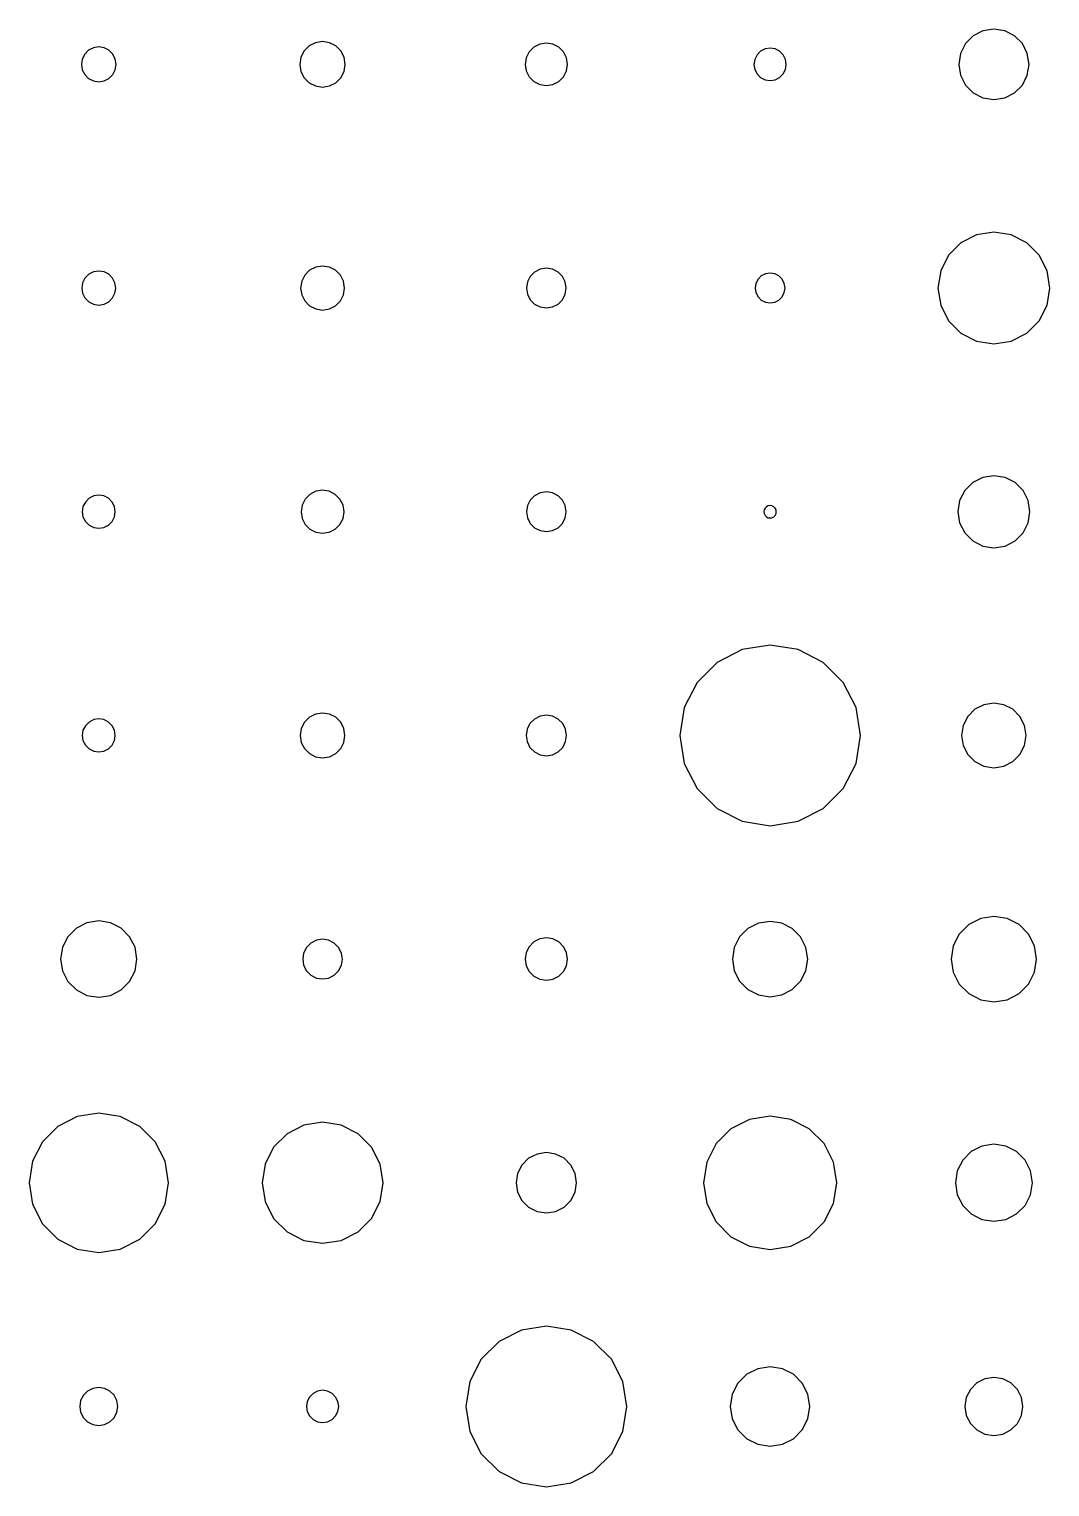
# Model space of a CAD drawing. Header units: metres. Extents: x -318 to 327, y -235 to 244.
# Drawn here: x -82.6 to -0.5, y 122.5 to 239.8 of the extents above; entities that cross this region are included whole.
import ezdxf

# ---------------------------------------------------------------- set-up
doc = ezdxf.new("R2010")
doc.units = ezdxf.units.M

msp = doc.modelspace()

# ---------------------------------------------------------------- linework, layer by layer
for p, q in [((-6.67, 239.29, -415.69), (-7.29, 238.67, -415.69)), ((-5.88, 239.69, -415.69), (-6.67, 239.29, -415.69)), ((-5, 239.83, -415.69), (-5.88, 239.69, -415.69)), ((-4.12, 239.69, -415.69), (-5, 239.83, -415.69)), ((-3.33, 239.29, -415.69), (-4.12, 239.69, -415.69)), ((-2.71, 238.67, -415.69), (-3.33, 239.29, -415.69)), ((-77.82, 238.13, -415.69), (-78.13, 237.82, -415.69)), ((-77.43, 238.33, -415.69), (-77.82, 238.13, -415.69)), ((-77, 238.4, -415.69), (-77.43, 238.33, -415.69)), ((-76.57, 238.33, -415.69), (-77, 238.4, -415.69)), ((-76.18, 238.13, -415.69), (-76.57, 238.33, -415.69)), ((-75.87, 237.82, -415.69), (-76.18, 238.13, -415.69)), ((-60.08, 238.48, -415.69), (-60.48, 238.08, -415.69)), ((-59.57, 238.74, -415.69), (-60.08, 238.48, -415.69)), ((-59, 238.83, -415.69), (-59.57, 238.74, -415.69)), ((-58.43, 238.74, -415.69), (-59, 238.83, -415.69)), ((-57.92, 238.48, -415.69), (-58.43, 238.74, -415.69)), ((-57.52, 238.08, -415.69), (-57.92, 238.48, -415.69)), ((-42, 238.38, -415.69), (-42.38, 238, -415.69)), ((-41.53, 238.62, -415.69), (-42, 238.38, -415.69)), ((-41, 238.7, -415.69), (-41.53, 238.62, -415.69)), ((-40.47, 238.62, -415.69), (-41, 238.7, -415.69)), ((-40, 238.38, -415.69), (-40.47, 238.62, -415.69)), ((-39.62, 238, -415.69), (-40, 238.38, -415.69)), ((-23.4, 238.24, -415.69), (-23.76, 238.05, -415.69)), ((-23, 238.3, -415.69), (-23.4, 238.24, -415.69)), ((-22.6, 238.24, -415.69), (-23, 238.3, -415.69)), ((-22.24, 238.05, -415.69), (-22.6, 238.24, -415.69)), ((-7.29, 238.67, -415.69), (-7.69, 237.88, -415.69)), ((-2.31, 237.88, -415.69), (-2.71, 238.67, -415.69)), ((-78.33, 237.43, -415.69), (-78.4, 237, -415.69)), ((-78.4, 237, -415.69), (-78.33, 236.57, -415.69)), ((-78.13, 237.82, -415.69), (-78.33, 237.43, -415.69)), ((-75.67, 237.43, -415.69), (-75.87, 237.82, -415.69)), ((-75.6, 237, -415.69), (-75.67, 237.43, -415.69)), ((-75.67, 236.57, -415.69), (-75.6, 237, -415.69)), ((-60.74, 237.57, -415.69), (-60.83, 237, -415.69)), ((-60.83, 237, -415.69), (-60.74, 236.43, -415.69)), ((-60.48, 238.08, -415.69), (-60.74, 237.57, -415.69)), ((-57.26, 237.57, -415.69), (-57.52, 238.08, -415.69)), ((-57.17, 237, -415.69), (-57.26, 237.57, -415.69)), ((-57.26, 236.43, -415.69), (-57.17, 237, -415.69)), ((-42.62, 237.53, -415.69), (-42.7, 237, -415.69)), ((-42.7, 237, -415.69), (-42.62, 236.47, -415.69)), ((-42.38, 238, -415.69), (-42.62, 237.53, -415.69)), ((-39.38, 237.53, -415.69), (-39.62, 238, -415.69)), ((-39.3, 237, -415.69), (-39.38, 237.53, -415.69)), ((-39.38, 236.47, -415.69), (-39.3, 237, -415.69)), ((-24.24, 237.4, -415.69), (-24.3, 237, -415.69)), ((-24.3, 237, -415.69), (-24.24, 236.6, -415.69)), ((-24.05, 237.76, -415.69), (-24.24, 237.4, -415.69)), ((-23.76, 238.05, -415.69), (-24.05, 237.76, -415.69)), ((-21.95, 237.76, -415.69), (-22.24, 238.05, -415.69)), ((-21.76, 237.4, -415.69), (-21.95, 237.76, -415.69)), ((-21.7, 237, -415.69), (-21.76, 237.4, -415.69)), ((-21.76, 236.6, -415.69), (-21.7, 237, -415.69)), ((-7.69, 237.88, -415.69), (-7.83, 237, -415.69)), ((-7.83, 237, -415.69), (-7.69, 236.12, -415.69)), ((-2.17, 237, -415.69), (-2.31, 237.88, -415.69)), ((-2.31, 236.12, -415.69), (-2.17, 237, -415.69)), ((-78.33, 236.57, -415.69), (-78.13, 236.18, -415.69)), ((-78.13, 236.18, -415.69), (-77.82, 235.87, -415.69)), ((-77.82, 235.87, -415.69), (-77.43, 235.67, -415.69)), ((-76.57, 235.67, -415.69), (-76.18, 235.87, -415.69)), ((-76.18, 235.87, -415.69), (-75.87, 236.18, -415.69)), ((-75.87, 236.18, -415.69), (-75.67, 236.57, -415.69)), ((-60.74, 236.43, -415.69), (-60.48, 235.92, -415.69)), ((-60.48, 235.92, -415.69), (-60.08, 235.52, -415.69)), ((-57.92, 235.52, -415.69), (-57.52, 235.92, -415.69)), ((-57.52, 235.92, -415.69), (-57.26, 236.43, -415.69)), ((-42.62, 236.47, -415.69), (-42.38, 236, -415.69)), ((-42.38, 236, -415.69), (-42, 235.62, -415.69)), ((-40, 235.62, -415.69), (-39.62, 236, -415.69)), ((-39.62, 236, -415.69), (-39.38, 236.47, -415.69)), ((-24.24, 236.6, -415.69), (-24.05, 236.24, -415.69)), ((-24.05, 236.24, -415.69), (-23.76, 235.95, -415.69)), ((-23.76, 235.95, -415.69), (-23.4, 235.76, -415.69)), ((-22.6, 235.76, -415.69), (-22.24, 235.95, -415.69)), ((-22.24, 235.95, -415.69), (-21.95, 236.24, -415.69)), ((-21.95, 236.24, -415.69), (-21.76, 236.6, -415.69)), ((-7.69, 236.12, -415.69), (-7.29, 235.33, -415.69)), ((-2.71, 235.33, -415.69), (-2.31, 236.12, -415.69)), ((-77.43, 235.67, -415.69), (-77, 235.6, -415.69)), ((-77, 235.6, -415.69), (-76.57, 235.67, -415.69)), ((-60.08, 235.52, -415.69), (-59.57, 235.26, -415.69)), ((-59.57, 235.26, -415.69), (-59, 235.17, -415.69)), ((-59, 235.17, -415.69), (-58.43, 235.26, -415.69)), ((-58.43, 235.26, -415.69), (-57.92, 235.52, -415.69)), ((-42, 235.62, -415.69), (-41.53, 235.38, -415.69)), ((-41.53, 235.38, -415.69), (-41, 235.3, -415.69)), ((-41, 235.3, -415.69), (-40.47, 235.38, -415.69)), ((-40.47, 235.38, -415.69), (-40, 235.62, -415.69)), ((-23.4, 235.76, -415.69), (-23, 235.7, -415.69)), ((-23, 235.7, -415.69), (-22.6, 235.76, -415.69)), ((-7.29, 235.33, -415.69), (-6.67, 234.71, -415.69)), ((-6.67, 234.71, -415.69), (-5.88, 234.31, -415.69)), ((-4.12, 234.31, -415.69), (-3.33, 234.71, -415.69)), ((-3.33, 234.71, -415.69), (-2.71, 235.33, -415.69)), ((-5.88, 234.31, -415.69), (-5, 234.17, -415.69)), ((-5, 234.17, -415.69), (-4.12, 234.31, -415.69)), ((-6.39, 223.28, -415.69), (-7.65, 222.64, -415.69)), ((-5, 223.5, -415.69), (-6.39, 223.28, -415.69)), ((-3.61, 223.28, -415.69), (-5, 223.5, -415.69)), ((-2.35, 222.64, -415.69), (-3.61, 223.28, -415.69)), ((-7.65, 222.64, -415.69), (-8.64, 221.65, -415.69)), ((-1.36, 221.65, -415.69), (-2.35, 222.64, -415.69)), ((-59.55, 220.68, -415.69), (-60.04, 220.43, -415.69)), ((-59, 220.77, -415.69), (-59.55, 220.68, -415.69)), ((-58.45, 220.68, -415.69), (-59, 220.77, -415.69)), ((-57.96, 220.43, -415.69), (-58.45, 220.68, -415.69)), ((-41, 220.6, -415.69), (-41.49, 220.52, -415.69)), ((-40.51, 220.52, -415.69), (-41, 220.6, -415.69)), ((-8.64, 221.65, -415.69), (-9.28, 220.39, -415.69)), ((-0.72, 220.39, -415.69), (-1.36, 221.65, -415.69)), ((-78.3, 219.42, -415.69), (-78.37, 219, -415.69)), ((-78.11, 219.8, -415.69), (-78.3, 219.42, -415.69)), ((-77.8, 220.11, -415.69), (-78.11, 219.8, -415.69)), ((-77.42, 220.3, -415.69), (-77.8, 220.11, -415.69)), ((-77, 220.37, -415.69), (-77.42, 220.3, -415.69)), ((-76.58, 220.3, -415.69), (-77, 220.37, -415.69)), ((-76.2, 220.11, -415.69), (-76.58, 220.3, -415.69)), ((-75.89, 219.8, -415.69), (-76.2, 220.11, -415.69)), ((-75.7, 219.42, -415.69), (-75.89, 219.8, -415.69)), ((-75.63, 219, -415.69), (-75.7, 219.42, -415.69)), ((-60.68, 219.55, -415.69), (-60.77, 219, -415.69)), ((-60.43, 220.04, -415.69), (-60.68, 219.55, -415.69)), ((-60.04, 220.43, -415.69), (-60.43, 220.04, -415.69)), ((-57.57, 220.04, -415.69), (-57.96, 220.43, -415.69)), ((-57.32, 219.55, -415.69), (-57.57, 220.04, -415.69)), ((-57.23, 219, -415.69), (-57.32, 219.55, -415.69)), ((-42.52, 219.49, -415.69), (-42.6, 219, -415.69)), ((-42.29, 219.94, -415.69), (-42.52, 219.49, -415.69)), ((-41.94, 220.29, -415.69), (-42.29, 219.94, -415.69)), ((-41.49, 220.52, -415.69), (-41.94, 220.29, -415.69)), ((-40.06, 220.29, -415.69), (-40.51, 220.52, -415.69)), ((-39.71, 219.94, -415.69), (-40.06, 220.29, -415.69)), ((-39.48, 219.49, -415.69), (-39.71, 219.94, -415.69)), ((-39.4, 219, -415.69), (-39.48, 219.49, -415.69)), ((-24.14, 219.37, -415.69), (-24.2, 219, -415.69)), ((-23.97, 219.71, -415.69), (-24.14, 219.37, -415.69)), ((-23.71, 219.97, -415.69), (-23.97, 219.71, -415.69)), ((-23.37, 220.14, -415.69), (-23.71, 219.97, -415.69)), ((-23, 220.2, -415.69), (-23.37, 220.14, -415.69)), ((-22.63, 220.14, -415.69), (-23, 220.2, -415.69)), ((-22.29, 219.97, -415.69), (-22.63, 220.14, -415.69)), ((-22.03, 219.71, -415.69), (-22.29, 219.97, -415.69)), ((-21.86, 219.37, -415.69), (-22.03, 219.71, -415.69)), ((-21.8, 219, -415.69), (-21.86, 219.37, -415.69)), ((-9.28, 220.39, -415.69), (-9.5, 219, -415.69)), ((-0.5, 219, -415.69), (-0.72, 220.39, -415.69)), ((-78.37, 219, -415.69), (-78.3, 218.58, -415.69)), ((-78.3, 218.58, -415.69), (-78.11, 218.2, -415.69)), ((-78.11, 218.2, -415.69), (-77.8, 217.89, -415.69)), ((-76.2, 217.89, -415.69), (-75.89, 218.2, -415.69)), ((-75.89, 218.2, -415.69), (-75.7, 218.58, -415.69)), ((-75.7, 218.58, -415.69), (-75.63, 219, -415.69)), ((-60.77, 219, -415.69), (-60.68, 218.45, -415.69)), ((-60.68, 218.45, -415.69), (-60.43, 217.96, -415.69)), ((-57.57, 217.96, -415.69), (-57.32, 218.45, -415.69)), ((-57.32, 218.45, -415.69), (-57.23, 219, -415.69)), ((-42.6, 219, -415.69), (-42.52, 218.51, -415.69)), ((-42.52, 218.51, -415.69), (-42.29, 218.06, -415.69)), ((-39.71, 218.06, -415.69), (-39.48, 218.51, -415.69)), ((-39.48, 218.51, -415.69), (-39.4, 219, -415.69)), ((-24.2, 219, -415.69), (-24.14, 218.63, -415.69)), ((-24.14, 218.63, -415.69), (-23.97, 218.29, -415.69)), ((-23.97, 218.29, -415.69), (-23.71, 218.03, -415.69)), ((-22.29, 218.03, -415.69), (-22.03, 218.29, -415.69)), ((-22.03, 218.29, -415.69), (-21.86, 218.63, -415.69)), ((-21.86, 218.63, -415.69), (-21.8, 219, -415.69)), ((-9.5, 219, -415.69), (-9.28, 217.61, -415.69)), ((-0.72, 217.61, -415.69), (-0.5, 219, -415.69)), ((-77.8, 217.89, -415.69), (-77.42, 217.7, -415.69)), ((-77.42, 217.7, -415.69), (-77, 217.63, -415.69)), ((-77, 217.63, -415.69), (-76.58, 217.7, -415.69)), ((-76.58, 217.7, -415.69), (-76.2, 217.89, -415.69)), ((-60.43, 217.96, -415.69), (-60.04, 217.57, -415.69)), ((-60.04, 217.57, -415.69), (-59.55, 217.32, -415.69)), ((-59.55, 217.32, -415.69), (-59, 217.23, -415.69)), ((-59, 217.23, -415.69), (-58.45, 217.32, -415.69)), ((-58.45, 217.32, -415.69), (-57.96, 217.57, -415.69)), ((-57.96, 217.57, -415.69), (-57.57, 217.96, -415.69)), ((-42.29, 218.06, -415.69), (-41.94, 217.71, -415.69)), ((-41.94, 217.71, -415.69), (-41.49, 217.48, -415.69)), ((-41.49, 217.48, -415.69), (-41, 217.4, -415.69)), ((-41, 217.4, -415.69), (-40.51, 217.48, -415.69)), ((-40.51, 217.48, -415.69), (-40.06, 217.71, -415.69)), ((-40.06, 217.71, -415.69), (-39.71, 218.06, -415.69)), ((-23.71, 218.03, -415.69), (-23.37, 217.86, -415.69)), ((-23.37, 217.86, -415.69), (-23, 217.8, -415.69)), ((-23, 217.8, -415.69), (-22.63, 217.86, -415.69)), ((-22.63, 217.86, -415.69), (-22.29, 218.03, -415.69)), ((-9.28, 217.61, -415.69), (-8.64, 216.35, -415.69)), ((-1.36, 216.35, -415.69), (-0.72, 217.61, -415.69)), ((-8.64, 216.35, -415.69), (-7.65, 215.36, -415.69)), ((-2.35, 215.36, -415.69), (-1.36, 216.35, -415.69)), ((-7.65, 215.36, -415.69), (-6.39, 214.72, -415.69)), ((-6.39, 214.72, -415.69), (-5, 214.5, -415.69)), ((-5, 214.5, -415.69), (-3.61, 214.72, -415.69)), ((-3.61, 214.72, -415.69), (-2.35, 215.36, -415.69)), ((-6.7, 203.35, -415.69), (-7.35, 202.7, -415.69)), ((-5.9, 203.76, -415.69), (-6.7, 203.35, -415.69)), ((-5, 203.9, -415.69), (-5.9, 203.76, -415.69)), ((-4.1, 203.76, -415.69), (-5, 203.9, -415.69)), ((-3.3, 203.35, -415.69), (-4.1, 203.76, -415.69)), ((-2.65, 202.7, -415.69), (-3.3, 203.35, -415.69)), ((-78.08, 201.78, -415.69), (-78.27, 201.41, -415.69)), ((-77.78, 202.08, -415.69), (-78.08, 201.78, -415.69)), ((-77.41, 202.27, -415.69), (-77.78, 202.08, -415.69)), ((-77, 202.33, -415.69), (-77.41, 202.27, -415.69)), ((-76.59, 202.27, -415.69), (-77, 202.33, -415.69)), ((-76.22, 202.08, -415.69), (-76.59, 202.27, -415.69)), ((-75.92, 201.78, -415.69), (-76.22, 202.08, -415.69)), ((-75.73, 201.41, -415.69), (-75.92, 201.78, -415.69)), ((-60.4, 202.02, -415.69), (-60.65, 201.54, -415.69)), ((-60.02, 202.4, -415.69), (-60.4, 202.02, -415.69)), ((-59.54, 202.65, -415.69), (-60.02, 202.4, -415.69)), ((-59, 202.73, -415.69), (-59.54, 202.65, -415.69)), ((-58.46, 202.65, -415.69), (-59, 202.73, -415.69)), ((-57.98, 202.4, -415.69), (-58.46, 202.65, -415.69)), ((-57.6, 202.02, -415.69), (-57.98, 202.4, -415.69)), ((-57.35, 201.54, -415.69), (-57.6, 202.02, -415.69)), ((-42.29, 201.94, -415.69), (-42.52, 201.49, -415.69)), ((-41.94, 202.29, -415.69), (-42.29, 201.94, -415.69)), ((-41.49, 202.52, -415.69), (-41.94, 202.29, -415.69)), ((-41, 202.6, -415.69), (-41.49, 202.52, -415.69)), ((-40.51, 202.52, -415.69), (-41, 202.6, -415.69)), ((-40.06, 202.29, -415.69), (-40.51, 202.52, -415.69)), ((-39.71, 201.94, -415.69), (-40.06, 202.29, -415.69)), ((-39.48, 201.49, -415.69), (-39.71, 201.94, -415.69)), ((-7.76, 201.9, -415.69), (-7.9, 201, -415.69)), ((-7.35, 202.7, -415.69), (-7.76, 201.9, -415.69)), ((-2.24, 201.9, -415.69), (-2.65, 202.7, -415.69)), ((-2.1, 201, -415.69), (-2.24, 201.9, -415.69)), ((-78.27, 201.41, -415.69), (-78.33, 201, -415.69)), ((-78.33, 201, -415.69), (-78.27, 200.59, -415.69)), ((-78.27, 200.59, -415.69), (-78.08, 200.22, -415.69)), ((-75.92, 200.22, -415.69), (-75.73, 200.59, -415.69)), ((-75.67, 201, -415.69), (-75.73, 201.41, -415.69)), ((-75.73, 200.59, -415.69), (-75.67, 201, -415.69)), ((-60.65, 201.54, -415.69), (-60.73, 201, -415.69)), ((-60.73, 201, -415.69), (-60.65, 200.46, -415.69)), ((-57.27, 201, -415.69), (-57.35, 201.54, -415.69)), ((-57.35, 200.46, -415.69), (-57.27, 201, -415.69)), ((-42.52, 201.49, -415.69), (-42.6, 201, -415.69)), ((-42.6, 201, -415.69), (-42.52, 200.51, -415.69)), ((-39.4, 201, -415.69), (-39.48, 201.49, -415.69)), ((-39.48, 200.51, -415.69), (-39.4, 201, -415.69)), ((-23.48, 201.15, -415.69), (-23.5, 201, -415.69)), ((-23.5, 201, -415.69), (-23.48, 200.85, -415.69)), ((-23.4, 201.29, -415.69), (-23.48, 201.15, -415.69)), ((-23.48, 200.85, -415.69), (-23.4, 200.71, -415.69)), ((-23.29, 201.4, -415.69), (-23.4, 201.29, -415.69)), ((-23.4, 200.71, -415.69), (-23.29, 200.6, -415.69)), ((-23.15, 201.48, -415.69), (-23.29, 201.4, -415.69)), ((-23.29, 200.6, -415.69), (-23.15, 200.52, -415.69)), ((-23, 201.5, -415.69), (-23.15, 201.48, -415.69)), ((-22.85, 201.48, -415.69), (-23, 201.5, -415.69)), ((-22.71, 201.4, -415.69), (-22.85, 201.48, -415.69)), ((-22.85, 200.52, -415.69), (-22.71, 200.6, -415.69)), ((-22.6, 201.29, -415.69), (-22.71, 201.4, -415.69)), ((-22.71, 200.6, -415.69), (-22.6, 200.71, -415.69)), ((-22.52, 201.15, -415.69), (-22.6, 201.29, -415.69)), ((-22.6, 200.71, -415.69), (-22.52, 200.85, -415.69)), ((-22.5, 201, -415.69), (-22.52, 201.15, -415.69)), ((-22.52, 200.85, -415.69), (-22.5, 201, -415.69)), ((-7.9, 201, -415.69), (-7.76, 200.1, -415.69)), ((-2.24, 200.1, -415.69), (-2.1, 201, -415.69)), ((-78.08, 200.22, -415.69), (-77.78, 199.92, -415.69)), ((-77.78, 199.92, -415.69), (-77.41, 199.73, -415.69)), ((-77.41, 199.73, -415.69), (-77, 199.67, -415.69)), ((-77, 199.67, -415.69), (-76.59, 199.73, -415.69)), ((-76.59, 199.73, -415.69), (-76.22, 199.92, -415.69)), ((-76.22, 199.92, -415.69), (-75.92, 200.22, -415.69)), ((-60.65, 200.46, -415.69), (-60.4, 199.98, -415.69)), ((-60.4, 199.98, -415.69), (-60.02, 199.6, -415.69)), ((-60.02, 199.6, -415.69), (-59.54, 199.35, -415.69)), ((-58.46, 199.35, -415.69), (-57.98, 199.6, -415.69)), ((-57.98, 199.6, -415.69), (-57.6, 199.98, -415.69)), ((-57.6, 199.98, -415.69), (-57.35, 200.46, -415.69)), ((-42.52, 200.51, -415.69), (-42.29, 200.06, -415.69)), ((-42.29, 200.06, -415.69), (-41.94, 199.71, -415.69)), ((-41.94, 199.71, -415.69), (-41.49, 199.48, -415.69)), ((-41.49, 199.48, -415.69), (-41, 199.4, -415.69)), ((-41, 199.4, -415.69), (-40.51, 199.48, -415.69)), ((-40.51, 199.48, -415.69), (-40.06, 199.71, -415.69)), ((-40.06, 199.71, -415.69), (-39.71, 200.06, -415.69)), ((-39.71, 200.06, -415.69), (-39.48, 200.51, -415.69)), ((-23.15, 200.52, -415.69), (-23, 200.5, -415.69)), ((-23, 200.5, -415.69), (-22.85, 200.52, -415.69)), ((-7.76, 200.1, -415.69), (-7.35, 199.3, -415.69)), ((-2.65, 199.3, -415.69), (-2.24, 200.1, -415.69)), ((-59.54, 199.35, -415.69), (-59, 199.27, -415.69)), ((-59, 199.27, -415.69), (-58.46, 199.35, -415.69)), ((-7.35, 199.3, -415.69), (-6.7, 198.65, -415.69)), ((-6.7, 198.65, -415.69), (-5.9, 198.24, -415.69)), ((-5.9, 198.24, -415.69), (-5, 198.1, -415.69)), ((-5, 198.1, -415.69), (-4.1, 198.24, -415.69)), ((-4.1, 198.24, -415.69), (-3.3, 198.65, -415.69)), ((-3.3, 198.65, -415.69), (-2.65, 199.3, -415.69)), ((-23, 190.27, -415.69), (-25.25, 189.91, -415.69)), ((-20.75, 189.91, -415.69), (-23, 190.27, -415.69)), ((-27.27, 188.88, -415.69), (-28.88, 187.27, -415.69)), ((-25.25, 189.91, -415.69), (-27.27, 188.88, -415.69)), ((-18.73, 188.88, -415.69), (-20.75, 189.91, -415.69)), ((-17.12, 187.27, -415.69), (-18.73, 188.88, -415.69)), ((-28.88, 187.27, -415.69), (-29.91, 185.25, -415.69)), ((-16.09, 185.25, -415.69), (-17.12, 187.27, -415.69)), ((-5.8, 185.47, -415.69), (-6.53, 185.1, -415.69)), ((-5, 185.6, -415.69), (-5.8, 185.47, -415.69)), ((-4.2, 185.47, -415.69), (-5, 185.6, -415.69)), ((-3.47, 185.1, -415.69), (-4.2, 185.47, -415.69)), ((-77.41, 184.27, -415.69), (-77.78, 184.08, -415.69)), ((-77, 184.33, -415.69), (-77.41, 184.27, -415.69)), ((-76.59, 184.27, -415.69), (-77, 184.33, -415.69)), ((-76.22, 184.08, -415.69), (-76.59, 184.27, -415.69)), ((-60.06, 184.46, -415.69), (-60.46, 184.06, -415.69)), ((-59.56, 184.71, -415.69), (-60.06, 184.46, -415.69)), ((-59, 184.8, -415.69), (-59.56, 184.71, -415.69)), ((-58.44, 184.71, -415.69), (-59, 184.8, -415.69)), ((-57.94, 184.46, -415.69), (-58.44, 184.71, -415.69)), ((-57.54, 184.06, -415.69), (-57.94, 184.46, -415.69)), ((-41.96, 184.32, -415.69), (-42.32, 183.96, -415.69)), ((-41.5, 184.55, -415.69), (-41.96, 184.32, -415.69)), ((-41, 184.63, -415.69), (-41.5, 184.55, -415.69)), ((-40.5, 184.55, -415.69), (-41, 184.63, -415.69)), ((-40.04, 184.32, -415.69), (-40.5, 184.55, -415.69)), ((-39.68, 183.96, -415.69), (-40.04, 184.32, -415.69)), ((-29.91, 185.25, -415.69), (-30.27, 183, -415.69)), ((-15.73, 183, -415.69), (-16.09, 185.25, -415.69)), ((-7.1, 184.53, -415.69), (-7.47, 183.8, -415.69)), ((-6.53, 185.1, -415.69), (-7.1, 184.53, -415.69)), ((-2.9, 184.53, -415.69), (-3.47, 185.1, -415.69)), ((-2.53, 183.8, -415.69), (-2.9, 184.53, -415.69)), ((-78.27, 183.41, -415.69), (-78.33, 183, -415.69)), ((-78.33, 183, -415.69), (-78.27, 182.59, -415.69)), ((-78.08, 183.78, -415.69), (-78.27, 183.41, -415.69)), ((-77.78, 184.08, -415.69), (-78.08, 183.78, -415.69)), ((-75.92, 183.78, -415.69), (-76.22, 184.08, -415.69)), ((-75.73, 183.41, -415.69), (-75.92, 183.78, -415.69)), ((-75.67, 183, -415.69), (-75.73, 183.41, -415.69)), ((-75.73, 182.59, -415.69), (-75.67, 183, -415.69)), ((-60.71, 183.56, -415.69), (-60.8, 183, -415.69)), ((-60.8, 183, -415.69), (-60.71, 182.44, -415.69)), ((-60.46, 184.06, -415.69), (-60.71, 183.56, -415.69)), ((-57.29, 183.56, -415.69), (-57.54, 184.06, -415.69)), ((-57.2, 183, -415.69), (-57.29, 183.56, -415.69)), ((-57.29, 182.44, -415.69), (-57.2, 183, -415.69)), ((-42.55, 183.5, -415.69), (-42.63, 183, -415.69)), ((-42.63, 183, -415.69), (-42.55, 182.5, -415.69)), ((-42.32, 183.96, -415.69), (-42.55, 183.5, -415.69)), ((-39.45, 183.5, -415.69), (-39.68, 183.96, -415.69)), ((-39.37, 183, -415.69), (-39.45, 183.5, -415.69)), ((-39.45, 182.5, -415.69), (-39.37, 183, -415.69)), ((-30.27, 183, -415.69), (-29.91, 180.75, -415.69)), ((-16.09, 180.75, -415.69), (-15.73, 183, -415.69)), ((-7.47, 183.8, -415.69), (-7.6, 183, -415.69)), ((-7.6, 183, -415.69), (-7.47, 182.2, -415.69)), ((-2.4, 183, -415.69), (-2.53, 183.8, -415.69)), ((-2.53, 182.2, -415.69), (-2.4, 183, -415.69)), ((-78.27, 182.59, -415.69), (-78.08, 182.22, -415.69)), ((-78.08, 182.22, -415.69), (-77.78, 181.92, -415.69)), ((-77.78, 181.92, -415.69), (-77.41, 181.73, -415.69)), ((-76.59, 181.73, -415.69), (-76.22, 181.92, -415.69)), ((-76.22, 181.92, -415.69), (-75.92, 182.22, -415.69)), ((-75.92, 182.22, -415.69), (-75.73, 182.59, -415.69)), ((-60.71, 182.44, -415.69), (-60.46, 181.94, -415.69)), ((-60.46, 181.94, -415.69), (-60.06, 181.54, -415.69)), ((-57.94, 181.54, -415.69), (-57.54, 181.94, -415.69)), ((-57.54, 181.94, -415.69), (-57.29, 182.44, -415.69)), ((-42.55, 182.5, -415.69), (-42.32, 182.04, -415.69)), ((-42.32, 182.04, -415.69), (-41.96, 181.68, -415.69)), ((-40.04, 181.68, -415.69), (-39.68, 182.04, -415.69)), ((-39.68, 182.04, -415.69), (-39.45, 182.5, -415.69)), ((-7.47, 182.2, -415.69), (-7.1, 181.47, -415.69)), ((-2.9, 181.47, -415.69), (-2.53, 182.2, -415.69)), ((-77.41, 181.73, -415.69), (-77, 181.67, -415.69)), ((-77, 181.67, -415.69), (-76.59, 181.73, -415.69)), ((-60.06, 181.54, -415.69), (-59.56, 181.29, -415.69)), ((-59.56, 181.29, -415.69), (-59, 181.2, -415.69)), ((-59, 181.2, -415.69), (-58.44, 181.29, -415.69)), ((-58.44, 181.29, -415.69), (-57.94, 181.54, -415.69)), ((-41.96, 181.68, -415.69), (-41.5, 181.45, -415.69)), ((-41.5, 181.45, -415.69), (-41, 181.37, -415.69)), ((-41, 181.37, -415.69), (-40.5, 181.45, -415.69)), ((-40.5, 181.45, -415.69), (-40.04, 181.68, -415.69)), ((-29.91, 180.75, -415.69), (-28.88, 178.73, -415.69)), ((-17.12, 178.73, -415.69), (-16.09, 180.75, -415.69)), ((-7.1, 181.47, -415.69), (-6.53, 180.9, -415.69)), ((-6.53, 180.9, -415.69), (-5.8, 180.53, -415.69)), ((-4.2, 180.53, -415.69), (-3.47, 180.9, -415.69)), ((-3.47, 180.9, -415.69), (-2.9, 181.47, -415.69)), ((-5.8, 180.53, -415.69), (-5, 180.4, -415.69)), ((-5, 180.4, -415.69), (-4.2, 180.53, -415.69)), ((-28.88, 178.73, -415.69), (-27.27, 177.12, -415.69)), ((-18.73, 177.12, -415.69), (-17.12, 178.73, -415.69)), ((-27.27, 177.12, -415.69), (-25.25, 176.09, -415.69)), ((-25.25, 176.09, -415.69), (-23, 175.73, -415.69)), ((-23, 175.73, -415.69), (-20.75, 176.09, -415.69)), ((-20.75, 176.09, -415.69), (-18.73, 177.12, -415.69)), ((-77.95, 167.92, -415.69), (-78.8, 167.48, -415.69)), ((-77, 168.07, -415.69), (-77.95, 167.92, -415.69)), ((-76.05, 167.92, -415.69), (-77, 168.07, -415.69)), ((-75.2, 167.48, -415.69), (-76.05, 167.92, -415.69)), ((-23.94, 167.88, -415.69), (-24.78, 167.45, -415.69)), ((-23, 168.03, -415.69), (-23.94, 167.88, -415.69)), ((-22.06, 167.88, -415.69), (-23, 168.03, -415.69)), ((-21.22, 167.45, -415.69), (-22.06, 167.88, -415.69)), ((-7.02, 167.78, -415.69), (-7.78, 167.02, -415.69)), ((-6.06, 168.27, -415.69), (-7.02, 167.78, -415.69)), ((-5, 168.43, -415.69), (-6.06, 168.27, -415.69)), ((-3.94, 168.27, -415.69), (-5, 168.43, -415.69)), ((-2.98, 167.78, -415.69), (-3.94, 168.27, -415.69)), ((-2.22, 167.02, -415.69), (-2.98, 167.78, -415.69)), ((-79.48, 166.8, -415.69), (-79.92, 165.95, -415.69)), ((-78.8, 167.48, -415.69), (-79.48, 166.8, -415.69)), ((-74.52, 166.8, -415.69), (-75.2, 167.48, -415.69)), ((-74.08, 165.95, -415.69), (-74.52, 166.8, -415.69)), ((-59, 166.6, -415.69), (-59.49, 166.52, -415.69)), ((-58.51, 166.52, -415.69), (-59, 166.6, -415.69)), ((-41.53, 166.62, -415.69), (-42, 166.38, -415.69)), ((-41, 166.7, -415.69), (-41.53, 166.62, -415.69)), ((-40.47, 166.62, -415.69), (-41, 166.7, -415.69)), ((-40, 166.38, -415.69), (-40.47, 166.62, -415.69)), ((-25.45, 166.78, -415.69), (-25.88, 165.94, -415.69)), ((-24.78, 167.45, -415.69), (-25.45, 166.78, -415.69)), ((-20.55, 166.78, -415.69), (-21.22, 167.45, -415.69)), ((-20.12, 165.94, -415.69), (-20.55, 166.78, -415.69)), ((-7.78, 167.02, -415.69), (-8.27, 166.06, -415.69)), ((-1.73, 166.06, -415.69), (-2.22, 167.02, -415.69)), ((-79.92, 165.95, -415.69), (-80.07, 165, -415.69)), ((-73.93, 165, -415.69), (-74.08, 165.95, -415.69)), ((-60.52, 165.49, -415.69), (-60.6, 165, -415.69)), ((-60.29, 165.94, -415.69), (-60.52, 165.49, -415.69)), ((-59.94, 166.29, -415.69), (-60.29, 165.94, -415.69)), ((-59.49, 166.52, -415.69), (-59.94, 166.29, -415.69)), ((-58.06, 166.29, -415.69), (-58.51, 166.52, -415.69)), ((-57.71, 165.94, -415.69), (-58.06, 166.29, -415.69)), ((-57.48, 165.49, -415.69), (-57.71, 165.94, -415.69)), ((-57.4, 165, -415.69), (-57.48, 165.49, -415.69)), ((-42.62, 165.53, -415.69), (-42.7, 165, -415.69)), ((-42.38, 166, -415.69), (-42.62, 165.53, -415.69)), ((-42, 166.38, -415.69), (-42.38, 166, -415.69)), ((-39.62, 166, -415.69), (-40, 166.38, -415.69)), ((-39.38, 165.53, -415.69), (-39.62, 166, -415.69)), ((-39.3, 165, -415.69), (-39.38, 165.53, -415.69)), ((-25.88, 165.94, -415.69), (-26.03, 165, -415.69)), ((-19.97, 165, -415.69), (-20.12, 165.94, -415.69)), ((-8.27, 166.06, -415.69), (-8.43, 165, -415.69)), ((-1.57, 165, -415.69), (-1.73, 166.06, -415.69)), ((-80.07, 165, -415.69), (-79.92, 164.05, -415.69)), ((-74.08, 164.05, -415.69), (-73.93, 165, -415.69)), ((-60.6, 165, -415.69), (-60.52, 164.51, -415.69)), ((-60.52, 164.51, -415.69), (-60.29, 164.06, -415.69)), ((-57.71, 164.06, -415.69), (-57.48, 164.51, -415.69)), ((-57.48, 164.51, -415.69), (-57.4, 165, -415.69)), ((-42.7, 165, -415.69), (-42.62, 164.47, -415.69)), ((-42.62, 164.47, -415.69), (-42.38, 164, -415.69)), ((-39.62, 164, -415.69), (-39.38, 164.47, -415.69)), ((-39.38, 164.47, -415.69), (-39.3, 165, -415.69)), ((-26.03, 165, -415.69), (-25.88, 164.06, -415.69)), ((-20.12, 164.06, -415.69), (-19.97, 165, -415.69)), ((-8.43, 165, -415.69), (-8.27, 163.94, -415.69)), ((-1.73, 163.94, -415.69), (-1.57, 165, -415.69)), ((-79.92, 164.05, -415.69), (-79.48, 163.2, -415.69)), ((-79.48, 163.2, -415.69), (-78.8, 162.52, -415.69)), ((-75.2, 162.52, -415.69), (-74.52, 163.2, -415.69)), ((-74.52, 163.2, -415.69), (-74.08, 164.05, -415.69)), ((-60.29, 164.06, -415.69), (-59.94, 163.71, -415.69)), ((-59.94, 163.71, -415.69), (-59.49, 163.48, -415.69)), ((-59.49, 163.48, -415.69), (-59, 163.4, -415.69)), ((-59, 163.4, -415.69), (-58.51, 163.48, -415.69)), ((-58.51, 163.48, -415.69), (-58.06, 163.71, -415.69)), ((-58.06, 163.71, -415.69), (-57.71, 164.06, -415.69)), ((-42.38, 164, -415.69), (-42, 163.62, -415.69)), ((-42, 163.62, -415.69), (-41.53, 163.38, -415.69)), ((-41.53, 163.38, -415.69), (-41, 163.3, -415.69)), ((-41, 163.3, -415.69), (-40.47, 163.38, -415.69)), ((-40.47, 163.38, -415.69), (-40, 163.62, -415.69)), ((-40, 163.62, -415.69), (-39.62, 164, -415.69)), ((-25.88, 164.06, -415.69), (-25.45, 163.22, -415.69)), ((-25.45, 163.22, -415.69), (-24.78, 162.55, -415.69)), ((-21.22, 162.55, -415.69), (-20.55, 163.22, -415.69)), ((-20.55, 163.22, -415.69), (-20.12, 164.06, -415.69)), ((-8.27, 163.94, -415.69), (-7.78, 162.98, -415.69)), ((-2.22, 162.98, -415.69), (-1.73, 163.94, -415.69)), ((-78.8, 162.52, -415.69), (-77.95, 162.08, -415.69)), ((-77.95, 162.08, -415.69), (-77, 161.93, -415.69)), ((-77, 161.93, -415.69), (-76.05, 162.08, -415.69)), ((-76.05, 162.08, -415.69), (-75.2, 162.52, -415.69)), ((-24.78, 162.55, -415.69), (-23.94, 162.12, -415.69)), ((-23.94, 162.12, -415.69), (-23, 161.97, -415.69)), ((-23, 161.97, -415.69), (-22.06, 162.12, -415.69)), ((-22.06, 162.12, -415.69), (-21.22, 162.55, -415.69)), ((-7.78, 162.98, -415.69), (-7.02, 162.22, -415.69)), ((-7.02, 162.22, -415.69), (-6.06, 161.73, -415.69)), ((-3.94, 161.73, -415.69), (-2.98, 162.22, -415.69)), ((-2.98, 162.22, -415.69), (-2.22, 162.98, -415.69)), ((-6.06, 161.73, -415.69), (-5, 161.57, -415.69)), ((-5, 161.57, -415.69), (-3.94, 161.73, -415.69)), ((-77, 152.6, -415.69), (-78.73, 152.33, -415.69)), ((-75.27, 152.33, -415.69), (-77, 152.6, -415.69)), ((-80.29, 151.53, -415.69), (-81.53, 150.29, -415.69)), ((-78.73, 152.33, -415.69), (-80.29, 151.53, -415.69)), ((-73.71, 151.53, -415.69), (-75.27, 152.33, -415.69)), ((-72.47, 150.29, -415.69), (-73.71, 151.53, -415.69)), ((-60.5, 151.63, -415.69), (-61.86, 150.94, -415.69)), ((-59, 151.87, -415.69), (-60.5, 151.63, -415.69)), ((-57.5, 151.63, -415.69), (-59, 151.87, -415.69)), ((-56.14, 150.94, -415.69), (-57.5, 151.63, -415.69)), ((-26.15, 151.34, -415.69), (-27.34, 150.15, -415.69)), ((-24.66, 152.1, -415.69), (-26.15, 151.34, -415.69)), ((-23, 152.37, -415.69), (-24.66, 152.1, -415.69)), ((-21.34, 152.1, -415.69), (-23, 152.37, -415.69)), ((-19.85, 151.34, -415.69), (-21.34, 152.1, -415.69)), ((-18.66, 150.15, -415.69), (-19.85, 151.34, -415.69)), ((-81.53, 150.29, -415.69), (-82.33, 148.73, -415.69)), ((-71.67, 148.73, -415.69), (-72.47, 150.29, -415.69)), ((-61.86, 150.94, -415.69), (-62.94, 149.86, -415.69)), ((-55.06, 149.86, -415.69), (-56.14, 150.94, -415.69)), ((-27.34, 150.15, -415.69), (-28.1, 148.66, -415.69)), ((-17.9, 148.66, -415.69), (-18.66, 150.15, -415.69)), ((-62.94, 149.86, -415.69), (-63.63, 148.5, -415.69)), ((-54.37, 148.5, -415.69), (-55.06, 149.86, -415.69)), ((-41.75, 149.31, -415.69), (-42.43, 148.97, -415.69)), ((-41, 149.43, -415.69), (-41.75, 149.31, -415.69)), ((-40.25, 149.31, -415.69), (-41, 149.43, -415.69)), ((-39.57, 148.97, -415.69), (-40.25, 149.31, -415.69)), ((-6.82, 149.51, -415.69), (-7.51, 148.82, -415.69)), ((-5.96, 149.95, -415.69), (-6.82, 149.51, -415.69)), ((-5, 150.1, -415.69), (-5.96, 149.95, -415.69)), ((-4.04, 149.95, -415.69), (-5, 150.1, -415.69)), ((-3.18, 149.51, -415.69), (-4.04, 149.95, -415.69)), ((-2.49, 148.82, -415.69), (-3.18, 149.51, -415.69)), ((-82.33, 148.73, -415.69), (-82.6, 147, -415.69)), ((-71.4, 147, -415.69), (-71.67, 148.73, -415.69)), ((-63.63, 148.5, -415.69), (-63.87, 147, -415.69)), ((-54.13, 147, -415.69), (-54.37, 148.5, -415.69)), ((-42.97, 148.43, -415.69), (-43.31, 147.75, -415.69)), ((-42.43, 148.97, -415.69), (-42.97, 148.43, -415.69)), ((-39.03, 148.43, -415.69), (-39.57, 148.97, -415.69)), ((-38.69, 147.75, -415.69), (-39.03, 148.43, -415.69)), ((-28.1, 148.66, -415.69), (-28.37, 147, -415.69)), ((-17.63, 147, -415.69), (-17.9, 148.66, -415.69)), ((-7.95, 147.96, -415.69), (-8.1, 147, -415.69)), ((-7.51, 148.82, -415.69), (-7.95, 147.96, -415.69)), ((-2.05, 147.96, -415.69), (-2.49, 148.82, -415.69)), ((-1.9, 147, -415.69), (-2.05, 147.96, -415.69)), ((-82.6, 147, -415.69), (-82.33, 145.27, -415.69)), ((-71.67, 145.27, -415.69), (-71.4, 147, -415.69)), ((-63.87, 147, -415.69), (-63.63, 145.5, -415.69)), ((-54.37, 145.5, -415.69), (-54.13, 147, -415.69)), ((-43.31, 147.75, -415.69), (-43.43, 147, -415.69)), ((-43.43, 147, -415.69), (-43.31, 146.25, -415.69)), ((-38.57, 147, -415.69), (-38.69, 147.75, -415.69)), ((-38.69, 146.25, -415.69), (-38.57, 147, -415.69)), ((-28.37, 147, -415.69), (-28.1, 145.34, -415.69)), ((-17.9, 145.34, -415.69), (-17.63, 147, -415.69)), ((-8.1, 147, -415.69), (-7.95, 146.04, -415.69)), ((-2.05, 146.04, -415.69), (-1.9, 147, -415.69)), ((-63.63, 145.5, -415.69), (-62.94, 144.14, -415.69)), ((-55.06, 144.14, -415.69), (-54.37, 145.5, -415.69)), ((-43.31, 146.25, -415.69), (-42.97, 145.57, -415.69)), ((-42.97, 145.57, -415.69), (-42.43, 145.03, -415.69)), ((-39.57, 145.03, -415.69), (-39.03, 145.57, -415.69)), ((-39.03, 145.57, -415.69), (-38.69, 146.25, -415.69)), ((-7.95, 146.04, -415.69), (-7.51, 145.18, -415.69)), ((-2.49, 145.18, -415.69), (-2.05, 146.04, -415.69)), ((-82.33, 145.27, -415.69), (-81.53, 143.71, -415.69)), ((-72.47, 143.71, -415.69), (-71.67, 145.27, -415.69)), ((-42.43, 145.03, -415.69), (-41.75, 144.69, -415.69)), ((-41.75, 144.69, -415.69), (-41, 144.57, -415.69)), ((-41, 144.57, -415.69), (-40.25, 144.69, -415.69)), ((-40.25, 144.69, -415.69), (-39.57, 145.03, -415.69)), ((-28.1, 145.34, -415.69), (-27.34, 143.85, -415.69)), ((-18.66, 143.85, -415.69), (-17.9, 145.34, -415.69)), ((-7.51, 145.18, -415.69), (-6.82, 144.49, -415.69)), ((-6.82, 144.49, -415.69), (-5.96, 144.05, -415.69)), ((-4.04, 144.05, -415.69), (-3.18, 144.49, -415.69)), ((-3.18, 144.49, -415.69), (-2.49, 145.18, -415.69)), ((-81.53, 143.71, -415.69), (-80.29, 142.47, -415.69)), ((-73.71, 142.47, -415.69), (-72.47, 143.71, -415.69)), ((-62.94, 144.14, -415.69), (-61.86, 143.06, -415.69)), ((-56.14, 143.06, -415.69), (-55.06, 144.14, -415.69)), ((-27.34, 143.85, -415.69), (-26.15, 142.66, -415.69)), ((-19.85, 142.66, -415.69), (-18.66, 143.85, -415.69)), ((-5.96, 144.05, -415.69), (-5, 143.9, -415.69)), ((-5, 143.9, -415.69), (-4.04, 144.05, -415.69)), ((-80.29, 142.47, -415.69), (-78.73, 141.67, -415.69)), ((-75.27, 141.67, -415.69), (-73.71, 142.47, -415.69)), ((-61.86, 143.06, -415.69), (-60.5, 142.37, -415.69)), ((-60.5, 142.37, -415.69), (-59, 142.13, -415.69)), ((-59, 142.13, -415.69), (-57.5, 142.37, -415.69)), ((-57.5, 142.37, -415.69), (-56.14, 143.06, -415.69)), ((-26.15, 142.66, -415.69), (-24.66, 141.9, -415.69)), ((-21.34, 141.9, -415.69), (-19.85, 142.66, -415.69)), ((-78.73, 141.67, -415.69), (-77, 141.4, -415.69)), ((-77, 141.4, -415.69), (-75.27, 141.67, -415.69)), ((-24.66, 141.9, -415.69), (-23, 141.63, -415.69)), ((-23, 141.63, -415.69), (-21.34, 141.9, -415.69)), ((-43, 135.15, -415.69), (-44.8, 134.23, -415.69)), ((-41, 135.47, -415.69), (-43, 135.15, -415.69)), ((-39, 135.15, -415.69), (-41, 135.47, -415.69)), ((-37.2, 134.23, -415.69), (-39, 135.15, -415.69)), ((-44.8, 134.23, -415.69), (-46.23, 132.8, -415.69)), ((-35.77, 132.8, -415.69), (-37.2, 134.23, -415.69)), ((-46.23, 132.8, -415.69), (-47.15, 131, -415.69)), ((-34.85, 131, -415.69), (-35.77, 132.8, -415.69)), ((-24.88, 131.59, -415.69), (-25.59, 130.88, -415.69)), ((-23.99, 132.04, -415.69), (-24.88, 131.59, -415.69)), ((-23, 132.2, -415.69), (-23.99, 132.04, -415.69)), ((-22.01, 132.04, -415.69), (-23, 132.2, -415.69)), ((-21.12, 131.59, -415.69), (-22.01, 132.04, -415.69)), ((-20.41, 130.88, -415.69), (-21.12, 131.59, -415.69)), ((-77.9, 130.24, -415.69), (-78.24, 129.9, -415.69)), ((-77.47, 130.46, -415.69), (-77.9, 130.24, -415.69)), ((-77, 130.53, -415.69), (-77.47, 130.46, -415.69)), ((-76.53, 130.46, -415.69), (-77, 130.53, -415.69)), ((-76.1, 130.24, -415.69), (-76.53, 130.46, -415.69)), ((-75.76, 129.9, -415.69), (-76.1, 130.24, -415.69)), ((-59.4, 130.24, -415.69), (-59.76, 130.05, -415.69)), ((-59, 130.3, -415.69), (-59.4, 130.24, -415.69)), ((-58.6, 130.24, -415.69), (-59, 130.3, -415.69)), ((-58.24, 130.05, -415.69), (-58.6, 130.24, -415.69)), ((-47.15, 131, -415.69), (-47.47, 129, -415.69)), ((-34.53, 129, -415.69), (-34.85, 131, -415.69)), ((-25.59, 130.88, -415.69), (-26.04, 129.99, -415.69)), ((-19.96, 129.99, -415.69), (-20.41, 130.88, -415.69)), ((-6.89, 130.37, -415.69), (-7.22, 129.72, -415.69)), ((-6.37, 130.89, -415.69), (-6.89, 130.37, -415.69)), ((-5.72, 131.22, -415.69), (-6.37, 130.89, -415.69)), ((-5, 131.33, -415.69), (-5.72, 131.22, -415.69)), ((-4.28, 131.22, -415.69), (-5, 131.33, -415.69)), ((-3.63, 130.89, -415.69), (-4.28, 131.22, -415.69)), ((-3.11, 130.37, -415.69), (-3.63, 130.89, -415.69)), ((-2.78, 129.72, -415.69), (-3.11, 130.37, -415.69)), ((-78.46, 129.47, -415.69), (-78.53, 129, -415.69)), ((-78.24, 129.9, -415.69), (-78.46, 129.47, -415.69)), ((-75.54, 129.47, -415.69), (-75.76, 129.9, -415.69)), ((-75.47, 129, -415.69), (-75.54, 129.47, -415.69)), ((-60.24, 129.4, -415.69), (-60.3, 129, -415.69)), ((-60.05, 129.76, -415.69), (-60.24, 129.4, -415.69)), ((-59.76, 130.05, -415.69), (-60.05, 129.76, -415.69)), ((-57.95, 129.76, -415.69), (-58.24, 130.05, -415.69)), ((-57.76, 129.4, -415.69), (-57.95, 129.76, -415.69)), ((-57.7, 129, -415.69), (-57.76, 129.4, -415.69)), ((-26.04, 129.99, -415.69), (-26.2, 129, -415.69)), ((-19.8, 129, -415.69), (-19.96, 129.99, -415.69)), ((-7.22, 129.72, -415.69), (-7.33, 129, -415.69)), ((-2.67, 129, -415.69), (-2.78, 129.72, -415.69)), ((-78.53, 129, -415.69), (-78.46, 128.53, -415.69)), ((-78.46, 128.53, -415.69), (-78.24, 128.1, -415.69)), ((-78.24, 128.1, -415.69), (-77.9, 127.76, -415.69)), ((-76.1, 127.76, -415.69), (-75.76, 128.1, -415.69)), ((-75.76, 128.1, -415.69), (-75.54, 128.53, -415.69)), ((-75.54, 128.53, -415.69), (-75.47, 129, -415.69)), ((-60.3, 129, -415.69), (-60.24, 128.6, -415.69)), ((-60.24, 128.6, -415.69), (-60.05, 128.24, -415.69)), ((-60.05, 128.24, -415.69), (-59.76, 127.95, -415.69)), ((-59.76, 127.95, -415.69), (-59.4, 127.76, -415.69)), ((-58.6, 127.76, -415.69), (-58.24, 127.95, -415.69)), ((-58.24, 127.95, -415.69), (-57.95, 128.24, -415.69)), ((-57.95, 128.24, -415.69), (-57.76, 128.6, -415.69)), ((-57.76, 128.6, -415.69), (-57.7, 129, -415.69)), ((-47.47, 129, -415.69), (-47.15, 127, -415.69)), ((-34.85, 127, -415.69), (-34.53, 129, -415.69)), ((-26.2, 129, -415.69), (-26.04, 128.01, -415.69)), ((-26.04, 128.01, -415.69), (-25.59, 127.12, -415.69)), ((-20.41, 127.12, -415.69), (-19.96, 128.01, -415.69)), ((-19.96, 128.01, -415.69), (-19.8, 129, -415.69)), ((-7.33, 129, -415.69), (-7.22, 128.28, -415.69)), ((-7.22, 128.28, -415.69), (-6.89, 127.63, -415.69)), ((-3.11, 127.63, -415.69), (-2.78, 128.28, -415.69)), ((-2.78, 128.28, -415.69), (-2.67, 129, -415.69)), ((-77.9, 127.76, -415.69), (-77.47, 127.54, -415.69)), ((-77.47, 127.54, -415.69), (-77, 127.47, -415.69)), ((-77, 127.47, -415.69), (-76.53, 127.54, -415.69)), ((-76.53, 127.54, -415.69), (-76.1, 127.76, -415.69)), ((-59.4, 127.76, -415.69), (-59, 127.7, -415.69)), ((-59, 127.7, -415.69), (-58.6, 127.76, -415.69)), ((-47.15, 127, -415.69), (-46.23, 125.2, -415.69)), ((-35.77, 125.2, -415.69), (-34.85, 127, -415.69)), ((-25.59, 127.12, -415.69), (-24.88, 126.41, -415.69)), ((-21.12, 126.41, -415.69), (-20.41, 127.12, -415.69)), ((-6.89, 127.63, -415.69), (-6.37, 127.11, -415.69)), ((-6.37, 127.11, -415.69), (-5.72, 126.78, -415.69)), ((-5.72, 126.78, -415.69), (-5, 126.67, -415.69)), ((-5, 126.67, -415.69), (-4.28, 126.78, -415.69)), ((-4.28, 126.78, -415.69), (-3.63, 127.11, -415.69)), ((-3.63, 127.11, -415.69), (-3.11, 127.63, -415.69)), ((-24.88, 126.41, -415.69), (-23.99, 125.96, -415.69)), ((-23.99, 125.96, -415.69), (-23, 125.8, -415.69)), ((-23, 125.8, -415.69), (-22.01, 125.96, -415.69)), ((-22.01, 125.96, -415.69), (-21.12, 126.41, -415.69)), ((-46.23, 125.2, -415.69), (-44.8, 123.77, -415.69)), ((-37.2, 123.77, -415.69), (-35.77, 125.2, -415.69)), ((-44.8, 123.77, -415.69), (-43, 122.85, -415.69)), ((-39, 122.85, -415.69), (-37.2, 123.77, -415.69)), ((-43, 122.85, -415.69), (-41, 122.53, -415.69)), ((-41, 122.53, -415.69), (-39, 122.85, -415.69))]:
    msp.add_line(p, q)

doc.saveas('drawing.dxf')
